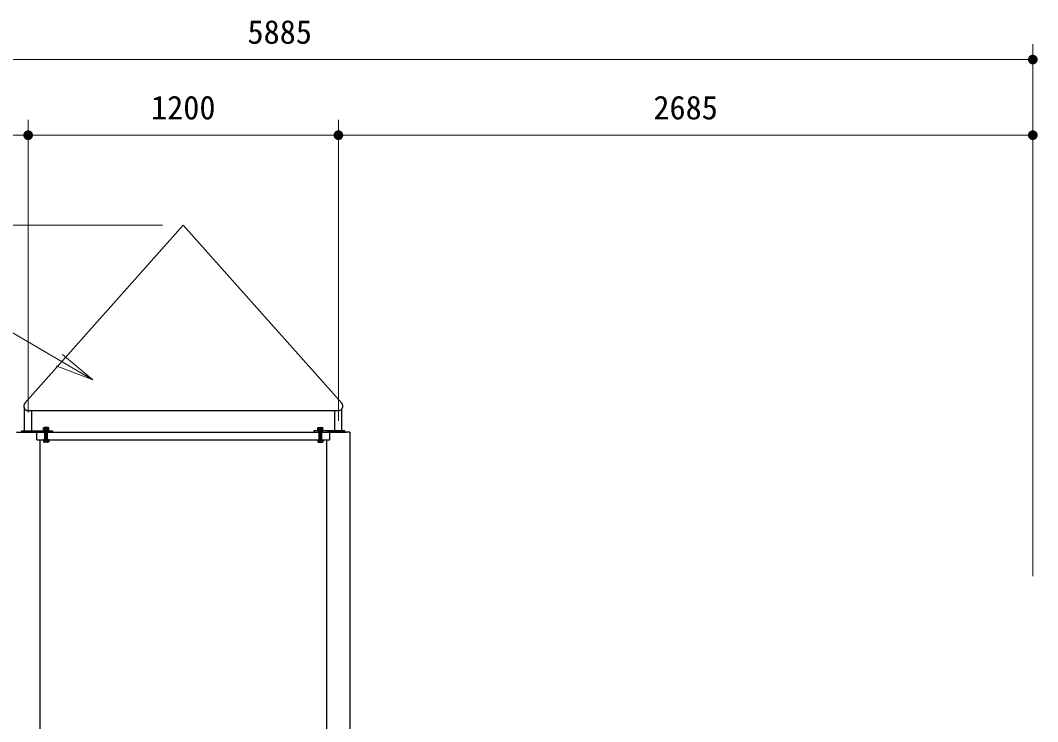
# Model space of a CAD drawing. Units: millimetres at full size, sheet at 1:80. Extents: x 1200 to 32400, y 1200 to 22560.
# Drawn here: x 7780 to 11715, y 10820 to 13531 of the extents above; entities that cross this region are included whole.
import ezdxf
from ezdxf.enums import TextEntityAlignment as Align

# ---------------------------------------------------------------- set-up
doc = ezdxf.new("R2010")
doc.units = ezdxf.units.MM
doc.header["$LTSCALE"] = 80
for name, color, linetype, lineweight in [('D-STR-DIM\u3000寸法線、寸法値', 7, 'Continuous', 13), ('D-STR-HTXT\u3000旗上げ', 7, 'Continuous', 13), ('D-STR\u3000構造物外形線', 1, 'Continuous', 25)]:
    doc.layers.add(name, color=color, linetype=linetype, lineweight=lineweight)
doc.styles.add('ＭＳ ゴシック', font='')
doc.styles.get('ＭＳ ゴシック').set_extended_font_data('MS Gothic')

# ---------------------------------------------------------------- blocks, each defined once
blk = doc.blocks.new('filled_dot')
at = {"color": 0, "linetype": 'Continuous', "lineweight": -2, "const_width": 1.25}
blk.add_lwpolyline([(-0.625, 0, 1), (0.625, 0, 1)], format="xyb", close=True, dxfattribs=at)
blk = doc.blocks.new('open_arrow')
at = {"color": 0, "linetype": 'Continuous', "lineweight": -2}
blk.add_lwpolyline([(7.5, 1.25), (0, 0), (7.5, -1.25)], dxfattribs=at)

msp = doc.modelspace()

# ---------------------------------------------------------------- linework, layer by layer
at = {"layer": 'D-STR-DIM\u3000寸法線、寸法値'}
for p, q in [((11696.54, 11382.27), (11696.54, 13438.97)), ((5870.54, 13378.97), (11696.54, 13378.97)), ((7810.54, 12014.79), (7810.54, 13146.63)), ((7810.54, 12064.79), (7810.54, 13146.63)), ((9010.54, 12014.79), (9010.54, 13146.63)), ((9010.54, 11982.05), (9010.54, 13146.63)), ((11696.54, 11382.27), (11696.54, 13146.63)), ((7810.54, 13086.63), (5870.54, 13086.63)), ((7810.54, 13086.63), (9010.54, 13086.63)), ((9010.54, 13086.63), (11696.54, 13086.63)), ((8330.54, 12739.29), (4500.49, 12739.29)), ((8330.54, 12739.29), (4881.09, 12739.29))]:
    msp.add_line(p, q, dxfattribs=at)
at = {"layer": 'D-STR-HTXT\u3000旗上げ'}
msp.add_lwpolyline([(8060.71, 12141.15), (7516.9, 12458.76), (7496.9, 12458.76), (6706.92, 12458.76), (7101.91, 12458.76)], dxfattribs=at)
at = {"layer": 'D-STR\u3000構造物外形線'}
for p, q in [((8410.54, 12739.29), (7797.84, 12050.59)), ((8410.54, 12739.29), (9023.24, 12050.59)), ((7796.94, 11943.79), (7796.94, 12029.09)), ((7810.54, 12022.29), (9010.54, 12022.29)), ((7824.14, 11943.79), (7824.14, 12022.29)), ((8996.94, 11943.79), (8996.94, 12022.29)), ((9024.14, 11943.79), (9024.14, 12029.09)), ((7765.99, 11939.29), (7855.09, 11939.29)), ((7785.54, 11943.79), (7905.09, 11943.79)), ((7785.54, 11939.29), (7785.54, 11943.79)), ((7843.47, 11909.29), (7843.47, 11939.29)), ((7855.09, 11939.29), (8965.99, 11939.29)), ((7869.59, 11945.79), (7869.59, 11943.79)), ((7890.59, 11945.79), (7869.59, 11945.79)), ((7890.59, 11943.79), (7869.59, 11943.79)), ((7870.27, 11955.49), (7872.01, 11956.29)), ((7870.27, 11948.29), (7870.27, 11955.49)), ((7889.9, 11948.29), (7870.27, 11948.29)), ((7871.29, 11948.29), (7871.29, 11945.79)), ((7888.16, 11956.29), (7872.01, 11956.29)), ((7876.59, 11957.29), (7875.09, 11955.79)), ((7875.09, 11909.29), (7875.09, 11955.79)), ((7885.09, 11955.79), (7875.09, 11955.79)), ((7875.9, 11931.29), (7875.09, 11929.88)), ((7885.09, 11931.29), (7875.09, 11931.29)), ((7875.18, 11948.29), (7875.18, 11955.49)), ((7875.9, 11931.29), (7875.9, 11956.6)), ((7883.59, 11957.29), (7876.59, 11957.29)), ((7878.64, 11948.29), (7880.09, 11945.79)), ((7880.09, 11898.89), (7880.09, 11958.69)), ((7880.09, 11942.19), (7880.09, 11957.89)), ((7880.09, 11948.29), (7881.53, 11945.79)), ((7883.59, 11957.29), (7885.09, 11955.79)), ((7884.28, 11931.29), (7884.28, 11956.6)), ((7884.28, 11931.29), (7885.09, 11929.88)), ((7884.99, 11948.29), (7884.99, 11955.49)), ((7885.09, 11909.29), (7885.09, 11955.79)), ((7889.9, 11955.49), (7888.16, 11956.29)), ((7888.89, 11948.29), (7888.89, 11945.79)), ((7889.9, 11948.29), (7889.9, 11955.49)), ((7890.59, 11945.79), (7890.59, 11943.79)), ((7905.09, 11943.79), (7905.09, 11939.29)), ((9035.54, 11943.79), (8915.99, 11943.79)), ((8915.99, 11943.79), (8915.99, 11939.29)), ((8930.49, 11945.79), (8930.49, 11943.79)), ((8930.49, 11945.79), (8951.49, 11945.79)), ((8930.49, 11943.79), (8951.49, 11943.79)), ((8931.17, 11955.49), (8932.91, 11956.29)), ((8931.17, 11948.29), (8931.17, 11955.49)), ((8931.17, 11948.29), (8950.8, 11948.29)), ((8932.19, 11948.29), (8932.19, 11945.79)), ((8932.91, 11956.29), (8949.06, 11956.29)), ((8937.49, 11957.29), (8935.99, 11955.79)), ((8935.99, 11909.29), (8935.99, 11955.79)), ((8935.99, 11955.79), (8945.99, 11955.79)), ((8936.8, 11931.29), (8935.99, 11929.88)), ((8935.99, 11931.29), (8945.99, 11931.29)), ((8936.08, 11948.29), (8936.08, 11955.49)), ((8936.8, 11931.29), (8936.8, 11956.6)), ((8937.49, 11957.29), (8944.49, 11957.29)), ((8940.99, 11948.29), (8939.54, 11945.79)), ((8940.99, 11898.89), (8940.99, 11958.69)), ((8940.99, 11942.19), (8940.99, 11957.89)), ((8942.43, 11948.29), (8940.99, 11945.79)), ((8944.49, 11957.29), (8945.99, 11955.79)), ((8945.18, 11931.29), (8945.18, 11956.6)), ((8945.18, 11931.29), (8945.99, 11929.88)), ((8945.9, 11948.29), (8945.9, 11955.49)), ((8945.99, 11909.29), (8945.99, 11955.79)), ((8950.8, 11955.49), (8949.06, 11956.29)), ((8949.79, 11948.29), (8949.79, 11945.79)), ((8950.8, 11948.29), (8950.8, 11955.49)), ((8951.49, 11945.79), (8951.49, 11943.79)), ((8965.99, 11939.29), (9040.54, 11939.29)), ((9055.09, 11939.29), (8965.99, 11939.29)), ((8977.6, 11909.29), (8977.6, 11939.29)), ((9035.54, 11939.29), (9035.54, 11943.79)), ((9055.09, 11939.29), (9055.09, 8039.29)), ((7843.47, 11909.29), (8977.6, 11909.29)), ((7855.09, 11909.29), (7855.09, 9509.29)), ((7890.59, 11909.29), (7869.59, 11909.29)), ((7869.59, 11907.29), (7869.59, 11909.29)), ((7890.59, 11907.29), (7869.59, 11907.29)), ((7870.27, 11907.29), (7870.27, 11901.09)), ((7870.27, 11901.09), (7872.01, 11900.29)), ((7888.16, 11900.29), (7872.01, 11900.29)), ((7875.18, 11907.29), (7875.18, 11901.09)), ((7884.99, 11907.29), (7884.99, 11901.09)), ((7889.9, 11901.09), (7888.16, 11900.29)), ((7889.9, 11907.29), (7889.9, 11901.09)), ((7890.59, 11907.29), (7890.59, 11909.29)), ((8930.49, 11909.29), (8951.49, 11909.29)), ((8930.49, 11907.29), (8930.49, 11909.29)), ((8930.49, 11907.29), (8951.49, 11907.29)), ((8931.17, 11907.29), (8931.17, 11901.09)), ((8931.17, 11901.09), (8932.91, 11900.29)), ((8932.91, 11900.29), (8949.06, 11900.29)), ((8936.08, 11907.29), (8936.08, 11901.09)), ((8945.9, 11907.29), (8945.9, 11901.09)), ((8950.8, 11901.09), (8949.06, 11900.29)), ((8950.8, 11907.29), (8950.8, 11901.09)), ((8951.49, 11907.29), (8951.49, 11909.29)), ((8965.99, 9509.29), (8965.99, 11909.29))]:
    msp.add_line(p, q, dxfattribs=at)
for centre, radius, start, end in [((7810.54, 12039.29), 17, 138.34216, 270), ((9010.54, 12039.29), 17, 270, 41.65784), ((7872.73, 11952.44), 3.91, 51.1335, 79.48214), ((7880.09, 11940.84), 15.45, 71.48259, 108.51741), ((7887.45, 11952.44), 3.91, 100.51786, 128.8665), ((8933.63, 11952.44), 3.91, 51.1335, 79.48214), ((8940.99, 11940.84), 15.45, 71.48259, 108.51741), ((8948.35, 11952.44), 3.91, 100.51786, 128.8665), ((7872.73, 11904.13), 3.91, 280.51786, 308.8665), ((7880.09, 11915.74), 15.45, 251.48259, 288.51741), ((7887.45, 11904.13), 3.91, 231.1335, 259.48214), ((8933.63, 11904.13), 3.91, 280.51786, 308.8665), ((8940.99, 11915.74), 15.45, 251.48259, 288.51741), ((8948.35, 11904.13), 3.91, 231.1335, 259.48214)]:
    msp.add_arc(centre, radius, start, end, dxfattribs=at)

# ---------------------------------------------------------------- block references
at = {"layer": 'D-STR-DIM\u3000寸法線、寸法値', "xscale": 15, "yscale": 15, "rotation": 180}
for p in [(11696.54, 13378.97), (7810.54, 13086.63), (9010.54, 13086.63), (11696.54, 13086.63)]:
    msp.add_blockref('filled_dot', p, dxfattribs=at)
at = {"layer": 'D-STR-DIM\u3000寸法線、寸法値', "xscale": 15, "yscale": 15}
for p in [(7810.54, 13086.63), (9010.54, 13086.63)]:
    msp.add_blockref('filled_dot', p, dxfattribs=at)
at = {"layer": 'D-STR-HTXT\u3000旗上げ', "xscale": 20, "yscale": 20, "rotation": 149.7}
msp.add_blockref('open_arrow', (8060.71, 12141.15), dxfattribs=at)

# ---------------------------------------------------------------- texts
at = {"layer": 'D-STR-DIM\u3000寸法線、寸法値', "style": 'ＭＳ ゴシック'}
for s, p in [('5885', (8783.54, 13485.86)), ('1200', (8410.54, 13193.52)), ('2685', (10353.54, 13193.52))]:
    msp.add_text(s, height=91.64, dxfattribs=at).set_placement(p, align=Align.MIDDLE_CENTER)

doc.saveas('drawing.dxf')
